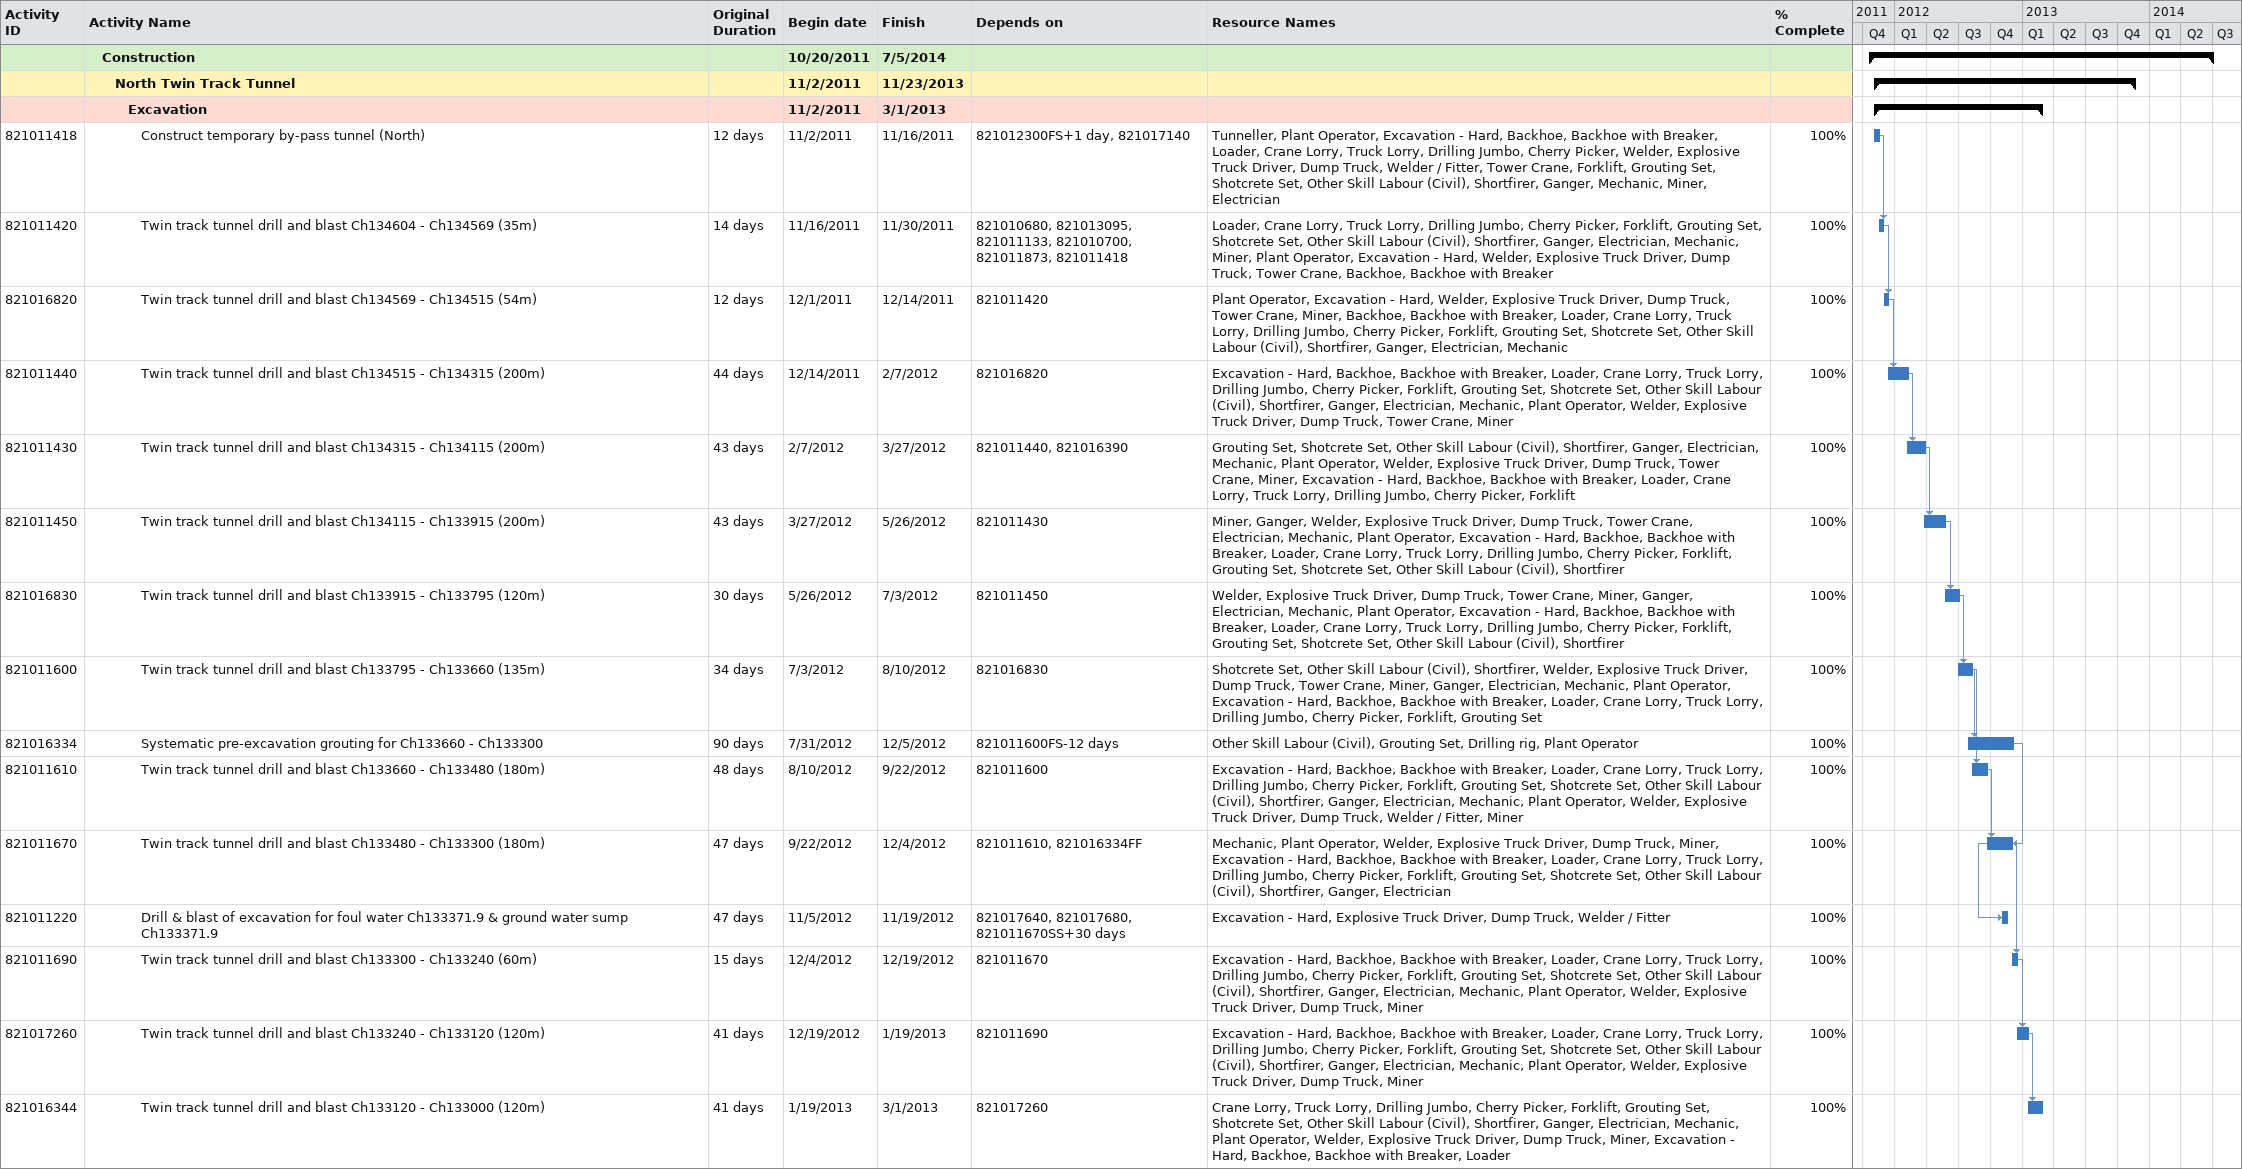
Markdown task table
| ID | Level | Task | Original duration | Start | Finish | Predecessors | Resources | % complete |
|---|---|---|---|---|---|---|---|---|
|  | 2 | **Construction** |  | 2011-10-20 | 2014-07-05 |  |  |  |
|  | 3 | **North Twin Track Tunnel** |  | 2011-11-02 | 2013-11-23 |  |  |  |
|  | 4 | **Excavation** |  | 2011-11-02 | 2013-03-01 |  |  |  |
| 821011418 | 5 | Construct temporary by-pass tunnel (North) | 12d | 2011-11-02 | 2011-11-16 | 821012300FS+1d, 821017140 | Tunneller, Plant Operator, Excavation - Hard, Backhoe, Backhoe with Breaker, Loader, Crane Lorry, Truck Lorry, Drilling Jumbo, Cherry Picker, Welder, Explosive Truck Driver, Dump Truck, Welder / Fitter, Tower Crane, Forklift, Grouting Set, Shotcrete Set, Other Skill Labour (Civil), Shortfirer, Ganger, Mechanic, Miner, Electrician | 100 |
| 821011420 | 5 | Twin track tunnel drill and blast Ch134604 - Ch134569 (35m) | 14d | 2011-11-16 | 2011-11-30 | 821010680, 821013095, 821011133, 821010700, 821011873, 821011418 | Loader, Crane Lorry, Truck Lorry, Drilling Jumbo, Cherry Picker, Forklift, Grouting Set, Shotcrete Set, Other Skill Labour (Civil), Shortfirer, Ganger, Electrician, Mechanic, Miner, Plant Operator, Excavation - Hard, Welder, Explosive Truck Driver, Dump Truck, Tower Crane, Backhoe, Backhoe with Breaker | 100 |
| 821016820 | 5 | Twin track tunnel drill and blast Ch134569 - Ch134515 (54m) | 12d | 2011-12-01 | 2011-12-14 | 821011420 | Plant Operator, Excavation - Hard, Welder, Explosive Truck Driver, Dump Truck, Tower Crane, Miner, Backhoe, Backhoe with Breaker, Loader, Crane Lorry, Truck Lorry, Drilling Jumbo, Cherry Picker, Forklift, Grouting Set, Shotcrete Set, Other Skill Labour (Civil), Shortfirer, Ganger, Electrician, Mechanic | 100 |
| 821011440 | 5 | Twin track tunnel drill and blast Ch134515 - Ch134315 (200m) | 44d | 2011-12-14 | 2012-02-07 | 821016820 | Excavation - Hard, Backhoe, Backhoe with Breaker, Loader, Crane Lorry, Truck Lorry, Drilling Jumbo, Cherry Picker, Forklift, Grouting Set, Shotcrete Set, Other Skill Labour (Civil), Shortfirer, Ganger, Electrician, Mechanic, Plant Operator, Welder, Explosive Truck Driver, Dump Truck, Tower Crane, Miner | 100 |
| 821011430 | 5 | Twin track tunnel drill and blast Ch134315 - Ch134115 (200m) | 43d | 2012-02-07 | 2012-03-27 | 821011440, 821016390 | Grouting Set, Shotcrete Set, Other Skill Labour (Civil), Shortfirer, Ganger, Electrician, Mechanic, Plant Operator, Welder, Explosive Truck Driver, Dump Truck, Tower Crane, Miner, Excavation - Hard, Backhoe, Backhoe with Breaker, Loader, Crane Lorry, Truck Lorry, Drilling Jumbo, Cherry Picker, Forklift | 100 |
| 821011450 | 5 | Twin track tunnel drill and blast Ch134115 - Ch133915 (200m) | 43d | 2012-03-27 | 2012-05-26 | 821011430 | Miner, Ganger, Welder, Explosive Truck Driver, Dump Truck, Tower Crane, Electrician, Mechanic, Plant Operator, Excavation - Hard, Backhoe, Backhoe with Breaker, Loader, Crane Lorry, Truck Lorry, Drilling Jumbo, Cherry Picker, Forklift, Grouting Set, Shotcrete Set, Other Skill Labour (Civil), Shortfirer | 100 |
| 821016830 | 5 | Twin track tunnel drill and blast Ch133915 - Ch133795 (120m) | 30d | 2012-05-26 | 2012-07-03 | 821011450 | Welder, Explosive Truck Driver, Dump Truck, Tower Crane, Miner, Ganger, Electrician, Mechanic, Plant Operator, Excavation - Hard, Backhoe, Backhoe with Breaker, Loader, Crane Lorry, Truck Lorry, Drilling Jumbo, Cherry Picker, Forklift, Grouting Set, Shotcrete Set, Other Skill Labour (Civil), Shortfirer | 100 |
| 821011600 | 5 | Twin track tunnel drill and blast Ch133795 - Ch133660 (135m) | 34d | 2012-07-03 | 2012-08-10 | 821016830 | Shotcrete Set, Other Skill Labour (Civil), Shortfirer, Welder, Explosive Truck Driver, Dump Truck, Tower Crane, Miner, Ganger, Electrician, Mechanic, Plant Operator, Excavation - Hard, Backhoe, Backhoe with Breaker, Loader, Crane Lorry, Truck Lorry, Drilling Jumbo, Cherry Picker, Forklift, Grouting Set | 100 |
| 821016334 | 5 | Systematic pre-excavation grouting for Ch133660 - Ch133300 | 90d | 2012-07-31 | 2012-12-05 | 821011600FS-12d | Other Skill Labour (Civil), Grouting Set, Drilling rig, Plant Operator | 100 |
| 821011610 | 5 | Twin track tunnel drill and blast Ch133660 - Ch133480 (180m) | 48d | 2012-08-10 | 2012-09-22 | 821011600 | Excavation - Hard, Backhoe, Backhoe with Breaker, Loader, Crane Lorry, Truck Lorry, Drilling Jumbo, Cherry Picker, Forklift, Grouting Set, Shotcrete Set, Other Skill Labour (Civil), Shortfirer, Ganger, Electrician, Mechanic, Plant Operator, Welder, Explosive Truck Driver, Dump Truck, Welder / Fitter, Miner | 100 |
| 821011670 | 5 | Twin track tunnel drill and blast Ch133480 - Ch133300 (180m) | 47d | 2012-09-22 | 2012-12-04 | 821011610, 821016334FF | Mechanic, Plant Operator, Welder, Explosive Truck Driver, Dump Truck, Miner, Excavation - Hard, Backhoe, Backhoe with Breaker, Loader, Crane Lorry, Truck Lorry, Drilling Jumbo, Cherry Picker, Forklift, Grouting Set, Shotcrete Set, Other Skill Labour (Civil), Shortfirer, Ganger, Electrician | 100 |
| 821011220 | 5 | Drill & blast of excavation for foul water Ch133371.9 & ground water sump Ch133371.9 | 47d | 2012-11-05 | 2012-11-19 | 821017640, 821017680, 821011670SS+30d | Excavation - Hard, Explosive Truck Driver, Dump Truck, Welder / Fitter | 100 |
| 821011690 | 5 | Twin track tunnel drill and blast Ch133300 - Ch133240 (60m) | 15d | 2012-12-04 | 2012-12-19 | 821011670 | Excavation - Hard, Backhoe, Backhoe with Breaker, Loader, Crane Lorry, Truck Lorry, Drilling Jumbo, Cherry Picker, Forklift, Grouting Set, Shotcrete Set, Other Skill Labour (Civil), Shortfirer, Ganger, Electrician, Mechanic, Plant Operator, Welder, Explosive Truck Driver, Dump Truck, Miner | 100 |
| 821017260 | 5 | Twin track tunnel drill and blast Ch133240 - Ch133120 (120m) | 41d | 2012-12-19 | 2013-01-19 | 821011690 | Excavation - Hard, Backhoe, Backhoe with Breaker, Loader, Crane Lorry, Truck Lorry, Drilling Jumbo, Cherry Picker, Forklift, Grouting Set, Shotcrete Set, Other Skill Labour (Civil), Shortfirer, Ganger, Electrician, Mechanic, Plant Operator, Welder, Explosive Truck Driver, Dump Truck, Miner | 100 |
| 821016344 | 5 | Twin track tunnel drill and blast Ch133120 - Ch133000 (120m) | 41d | 2013-01-19 | 2013-03-01 | 821017260 | Crane Lorry, Truck Lorry, Drilling Jumbo, Cherry Picker, Forklift, Grouting Set, Shotcrete Set, Other Skill Labour (Civil), Shortfirer, Ganger, Electrician, Mechanic, Plant Operator, Welder, Explosive Truck Driver, Dump Truck, Miner, Excavation - Hard, Backhoe, Backhoe with Breaker, Loader | 100 |
